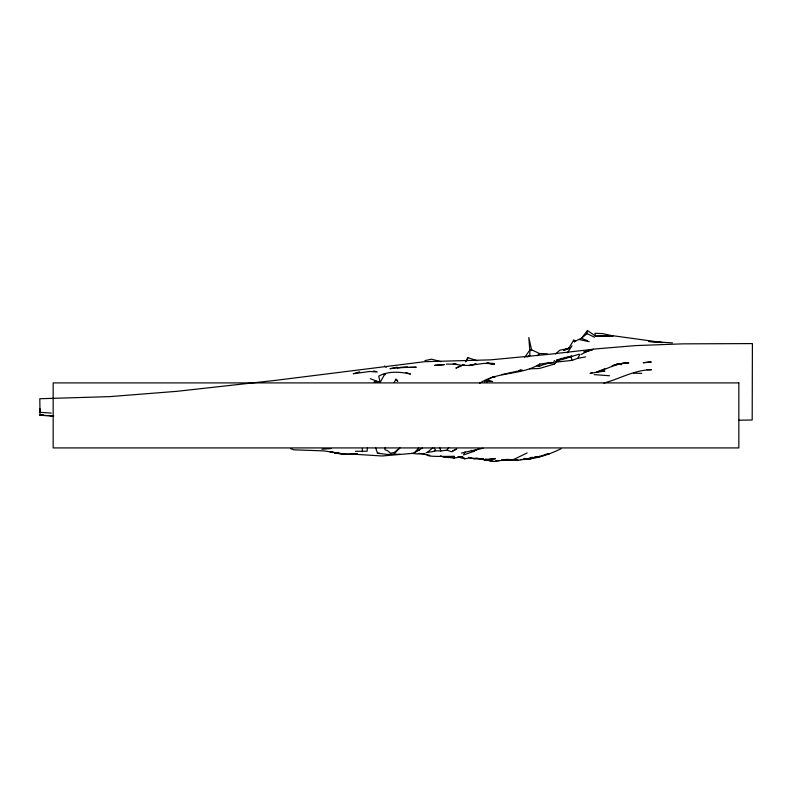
<?xml version="1.0" encoding="UTF-8"?>
<svg xmlns="http://www.w3.org/2000/svg" width="792" height="792" viewBox="0 0 792 792"><rect width="100%" height="100%" fill="white"/><g stroke="black" fill="none" stroke-linecap="round" stroke-linejoin="round"><path stroke-width="1.19" d="M367.488 447.698L367.072 451.232L355.41 451.292M589.198 341.649L579.655 339.679L587.08 333.65L587.496 330.502L595.554 336.174L613.78 335.848L662.815 342.58M385.189 447.688L384.872 449.707L387.625 450.697L390.595 453.242L394.198 452.489L399.92 447.836L393.772 454.281L387.209 454.44L377.457 453.232L375.655 447.866M486.823 382.457L487.327 380.081M536.966 366.043L539.174 366.359L539.708 364.092M574.151 341.609L581.358 338.342L587.496 330.502M465.053 451.885L463.508 454.964L473.26 451.559L479.19 448.569M394.228 382.407L395.891 379.21L397.168 380.269M539.174 366.359L545.322 363.835L553.38 362.647L554.509 360.518M384.872 373.923L380.209 382.338L374.062 381.902L376.012 381.209M465.775 361.578L467.963 357.697L477.111 360.687M555.915 362.132L572.032 360.39L577.754 358.311L580.011 354.311M575.843 341.035L573.725 340.144L568.636 348.52L559.944 350.123L555.499 353.925M465.419 361.776L467.963 357.697M567.409 352.757L572.032 345.857M529.64 368.844L539.382 368.478L554.222 364.102L556.766 360.32M434.283 450.787L440.827 450.955L446.975 450.153L448.787 447.48M524.759 357.36L529.848 350.005L531.541 349.797L539.599 353.549L547.232 353.796M554.222 364.102L556.34 361.726M351.034 454.034L382.12 455.984L413.701 453.281L418.79 448.054M537.372 355.737L539.599 353.549M427.472 452.202L432.739 447.916M483.011 448.302L475.378 449.945L473.26 451.559L471.21 450.302M413.701 453.281L422.383 447.985M527.937 356.786L529.848 355.578L529.848 350.005M484.486 381.902L491.278 377.675L494.376 376.665M479.734 383.18C497.673 371.349 521.71 375.378 539.599 364.102L551.895 362.488M603.89 383.051C619.869 378.814 634.481 369.844 651.509 369.725L646.787 369.666M581.358 354.39L589.832 349.817L585.169 352.074L593.436 349.163M464.142 364.478L455.875 368.122L463.112 364.934M579.021 354.232L561.221 359.736L556.469 360.439M624.591 363.182L617.602 364.072L612.087 365.815L619.502 363.825L628.828 362.875C614.948 362.518 603.643 371.943 590.04 373.428L592.376 372.606M527.096 452.955L512.681 459.954L506.009 459.617M526.987 356.925L529.848 355.578M452.489 450.905L456.727 448.925L451.846 451.816L446.975 450.153M561.003 448.747C548.252 454.945 534.699 459.489 520.413 459.528M569.626 347.658L563.548 350.361L568.428 348.708M604.86 368.735L596.188 372.359L604.88 371.062L598.099 371.537M556.41 360.221L562.063 358.261M538.144 457.103L544.688 454.826M565.033 349.609L568.488 348.43M558.043 360.152L571.814 356.113L563.152 358.024M520.789 370.161L518.611 370.854L520.987 370.25M531.59 458.023L529.422 458.697L531.967 458.142M397.257 367.171L389.961 368.716L400.98 367.409L407.761 367.201L396.95 367.696L416.245 367.201L408.82 367.409M359.647 371.884L353.291 373.745L369.824 371.468L377.24 371.993M517.532 371.151L501.851 374.606M417.245 450.628L419.423 450.034M588.981 350.579L583.892 351.915L592.376 349.935M545.322 363.835L548.242 363.073M461.389 453.073L475.378 449.945M475.774 364.043L469.864 365.508L460.964 365.26L453.212 363.894M545.846 454.558L549.351 453.737L544.827 454.588M475.962 363.924L469.438 365.35L483.645 363.439L494.238 363.577L486.397 363.152L494.455 364.221L487.456 363.122M424.928 360.598L431.501 359.192L441.045 361.667M533.719 458.132L528.155 459.221L525.947 458.726M577.754 358.311L585.595 356.885M473.467 458.657L483.219 458.608L473.467 458.657L468.666 457.35M470.715 457.816L464.775 458.786L458.103 457.063M426.205 452.618L434.471 451.311L435.531 450.153L434.254 448.183M464.142 458.162L464.775 458.786L462.449 456.826L454.608 457.944L448.46 456.707M555.964 361.528L558.251 361.221M530.274 457.627L532.491 457.34M534.699 457.053L540.233 456.35L517.344 460.479L513.107 459.39M517.978 459.796L502.722 460.399M484.278 459.825L495.297 458.687L484.278 459.825L476.012 458.202M519.374 370.656L522.641 370.329L518.958 370.448M494.238 376.834L495.297 376.745L492.97 376.923M482.229 459.162L494.03 461.498L508.226 459.439L506.009 459.479M321.918 449.252L331.036 448.549M357.103 453.638L354.776 453.806L356.895 453.806M444.223 456.954C474.032 455.509 429.571 457.39 428.323 455.578L426.343 454.469M424.928 453.509L417.513 453.955L411.424 453.331M495.792 460.746L499.257 460.578M501.554 459.825L503.722 459.746M738.619 420.215L752.192 419.998L752.4 343.589L682.457 343.857L635.61 345.599L596.822 348.827L550.41 354.173L490.634 359.855L424.72 361.687L275.289 380.398L176.735 391.337L109.761 396.624L39.808 398.732L40.026 415.295L52.322 415.81L40.026 415.295M393.772 454.281L400.128 454.252M446.341 364.102L455.242 364.172M377.457 453.232L379.784 453.262M594.287 374.606L609.543 375.755M470.715 458.251L478.764 458.439M550.192 362.558L553.38 362.647M633.491 373.151L641.758 373.388M524.126 458.707L526.462 458.776L524.284 458.35M672.497 342.896L648.539 341.441L661.775 342.52M50.193 415.731L53.737 415.909M458.063 456.608L462.449 456.826M51.262 413.107L40.026 412.286L40.026 408.771M383.18 374.408L385.506 374.606M656.39 341.966L660.835 342.53M617.602 364.072L621.621 364.607L616.899 363.914M454.558 363.983L456.935 364.3M334.214 452.618L346.936 454.45L354.559 454.054L340.154 453.895L334.214 452.618L343.966 453.984M429.808 455.291L419.117 453.37M487.09 380.695L492.545 381.546L487.427 380.625M488.733 460.558L494.03 461.498M333.155 452.4L329.977 451.747L338.451 453.222L324.037 450.905L293.733 449.816L290.763 448.628M485.298 458.994L487.674 459.489M452.301 457.41L454.608 457.944L443.579 457.113L440.481 455.806M373.695 370.894L376.061 371.626M405.999 372.537L410.523 374.072C400.227 371.715 388.09 370.903 378.725 376.131L380.209 382.338L370.25 378.715M581.358 338.342L587.496 340.699M587.08 333.65L594.495 337.243M384.447 365.993L386.308 367.339M395.891 379.695L397.594 381.18M395.891 379.21L397.802 381.209M573.725 340.144L574.566 341.995M439.798 447.866L440.827 450.955M570.933 356.242L572.032 360.39M531.759 350.519L528.789 337.55L529.848 350.688M362.3 448.341L362.409 451.717M648.123 362.241L643.243 362.736L651.301 361.984L648.123 362.241M444.223 364.647L434.897 365.32L444.223 364.647M604.672 335.828L595.554 336.174L594.921 333.264L602.762 333.62L613.147 335.947L604.672 335.828M738.837 382.902L53.163 382.902L53.163 447.925L738.837 447.925L738.837 382.902M43.52 415.255L40.026 415.206L43.52 415.255"/></g></svg>
